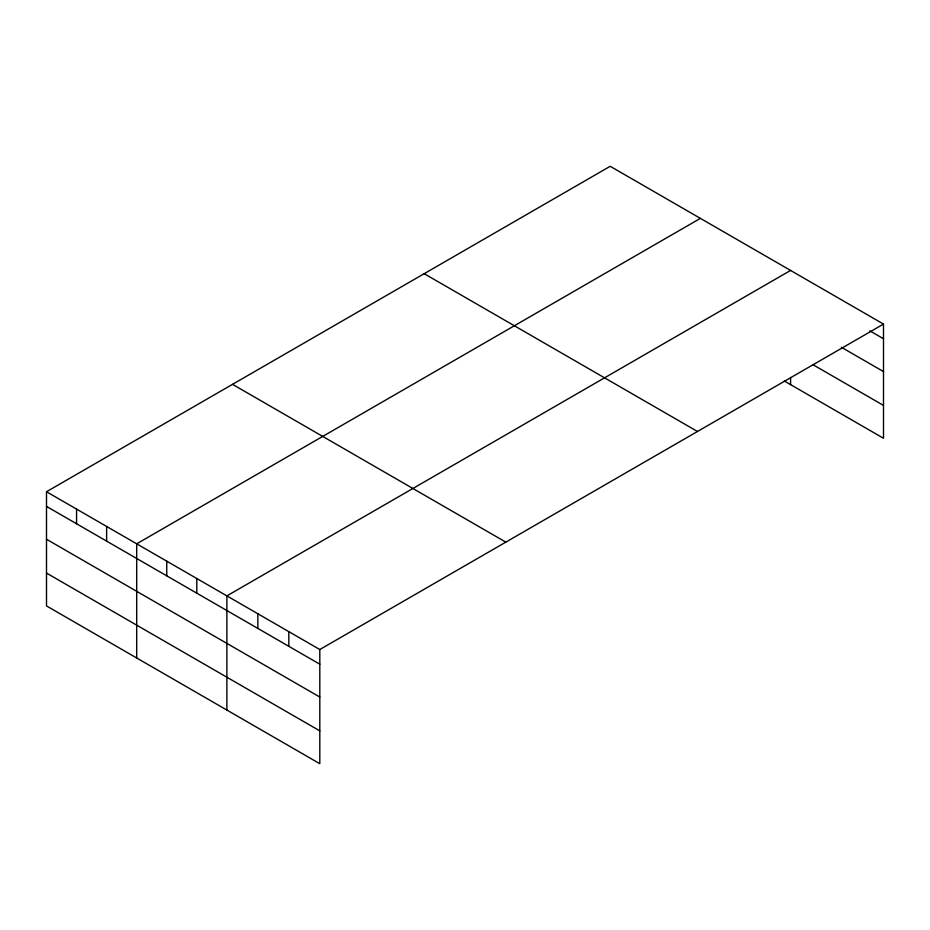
<?xml version="1.0" encoding="UTF-8"?>
<svg xmlns="http://www.w3.org/2000/svg" width="930" height="930" viewBox="0 0 930 930"><rect width="100%" height="100%" fill="white"/><g stroke="black" fill="none" stroke-linecap="round" stroke-linejoin="round"><path stroke-width="1.4" d="M784.316 380.998L883.5 438.263L883.5 324.082L610.196 166.296L46.5 491.738L46.5 605.918L319.804 763.704L319.804 649.535L46.5 491.738M700.383 218.364L136.687 543.818L136.687 657.987M790.581 270.432L226.874 595.886L226.874 710.055M319.804 649.535L883.5 324.082M869.875 330.882L883.5 338.741M841.371 347.262L883.5 371.582M812.878 364.641L883.5 405.422M424.173 273.687L697.477 431.485M232.523 384.346L505.827 542.132M46.5 506.408L319.804 664.194M46.5 539.249L319.804 697.035M46.5 573.078L319.804 730.864M790.581 377.475L790.581 384.613M288.823 631.644L288.823 646.315M257.854 613.765L257.854 628.424M196.811 578.53L196.811 593.189M166.749 561.174L166.749 575.833M106.625 526.461L106.625 541.121M76.562 509.105L76.562 523.764"/></g></svg>
